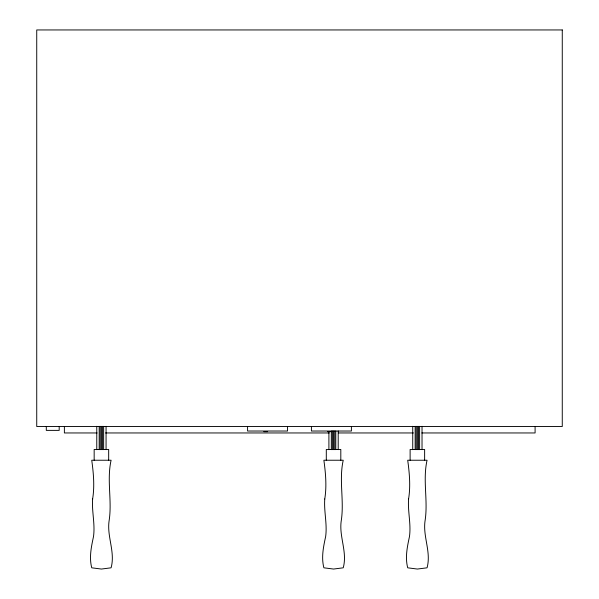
<?xml version="1.0" encoding="UTF-8"?>
<svg xmlns="http://www.w3.org/2000/svg" width="599" height="599" viewBox="0 0 599 599"><rect width="100%" height="100%" fill="white"/><g stroke="black" fill="none" stroke-linecap="round" stroke-linejoin="round"><path stroke-width="0.9" d="M263.785 431.669L267.656 431.669M327.623 431.669L331.494 431.669M97.135 432.957L64.378 432.957L64.378 426.51M105.559 432.957L329.218 432.957M338.577 432.957L413.437 432.957M421.861 432.957L535.094 432.957L535.094 426.51M424.631 460.234L424.631 449.475L410.12 449.475L410.12 460.234M422.025 426.316L422.025 449.669M419.607 426.316L419.607 449.669M418.544 426.316L418.544 449.669M417.376 426.316L417.376 449.669M416.215 426.316L416.215 449.669M415.152 426.316L415.152 449.669M412.733 426.316L412.733 449.669M351.396 426.458L351.396 431.025L311.413 431.025L311.413 426.458M340.809 460.234L340.809 449.475L326.298 449.475L326.298 460.234M338.203 430.988L338.203 449.669M335.784 430.988L335.784 449.669M334.721 430.988L334.721 449.669M333.553 430.988L333.553 449.669M332.385 430.988L332.385 449.669M331.322 430.988L331.322 449.669M328.903 431.924L328.903 449.669M287.557 426.458L287.557 431.025L247.574 431.025L247.574 426.458M108.674 460.234L108.674 449.475L94.163 449.475L94.163 460.234M106.068 426.316L106.068 449.669M103.649 426.316L103.649 449.669M102.586 426.316L102.586 449.669M101.418 426.316L101.418 449.669M100.25 426.316L100.25 449.669M99.187 426.316L99.187 449.669M96.768 426.316L96.768 449.669M59.189 426.51L59.189 430.381L46.295 430.381L46.295 426.51M92.628 498.982C91.699 511.539 95.226 523.983 93.519 536.517C91.318 546.782 89.034 557.399 91.744 567.815L101.418 569.05L111.092 567.815C115.547 551.761 106.412 536.06 109.243 519.895C112.088 500.045 106.674 480.039 111.092 460.234L91.744 460.234C93.496 473.053 94.709 486.126 92.628 498.982M324.763 498.982C323.834 511.539 327.361 523.983 325.654 536.517C323.453 546.782 321.169 557.399 323.879 567.815L333.553 569.05L343.227 567.815C347.682 551.761 338.547 536.06 341.378 519.895C344.223 500.045 338.809 480.039 343.227 460.234L323.879 460.234C325.624 473.053 326.844 486.126 324.763 498.982M408.585 498.982C407.657 511.539 411.191 523.983 409.484 536.517C407.275 546.782 404.999 557.399 407.709 567.815L417.376 569.05L427.05 567.815C431.505 551.761 422.377 536.06 425.2 519.895C428.053 500.045 422.632 480.039 427.05 460.234L407.709 460.234C409.454 473.053 410.667 486.126 408.585 498.982M562.266 29.95L36.734 29.95L36.734 426.51L562.266 426.51L562.266 29.95"/></g></svg>
